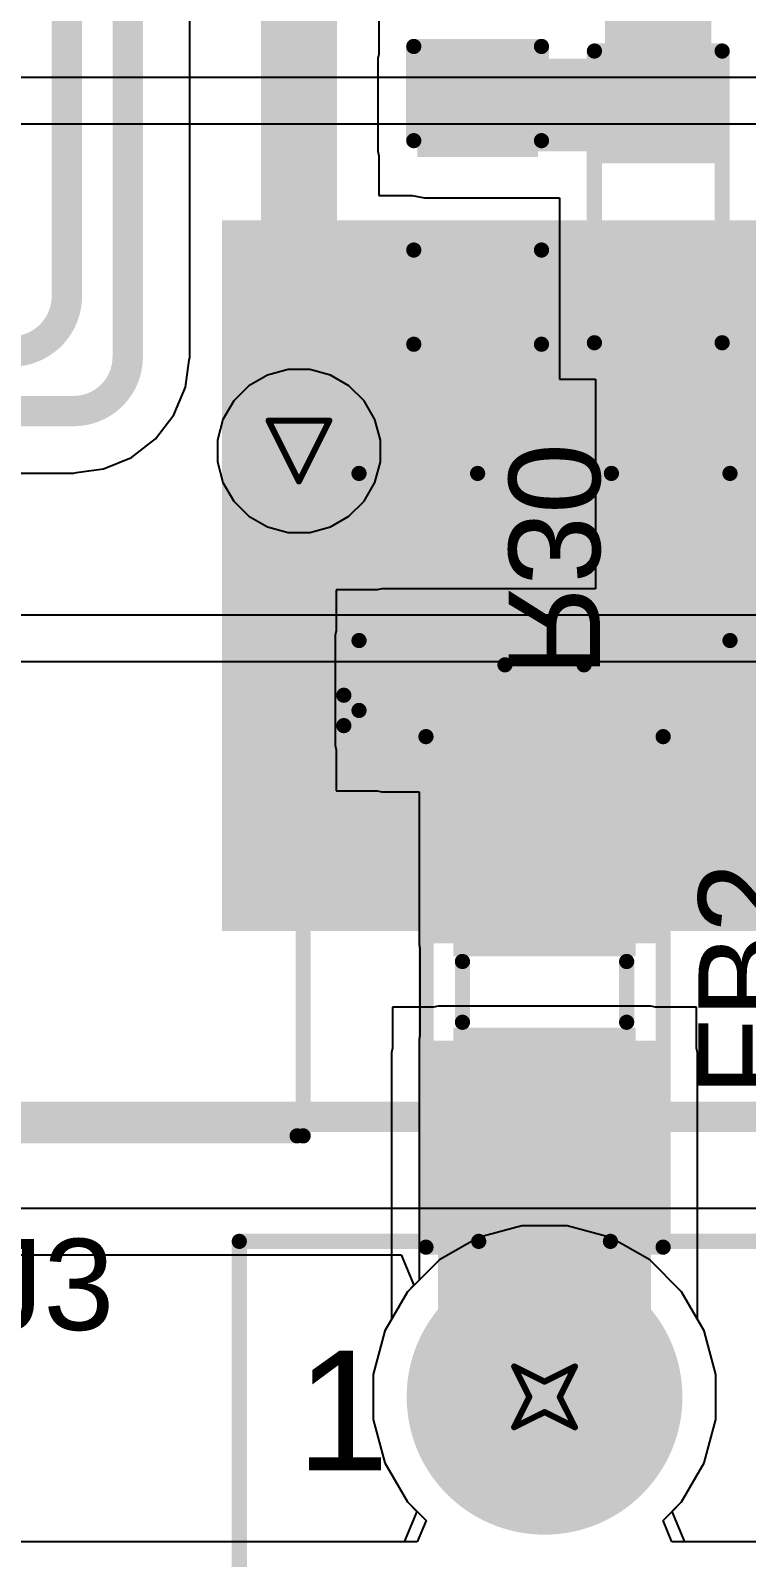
# Model space of a CAD drawing. Header units: inches. Extents: x 0 to 35.2, y -0.7 to 15.9.
# Drawn here: x 1.176 to 1.411, y 0.01 to 0.513 of the extents above; entities that cross this region are included whole.
import ezdxf

# ---------------------------------------------------------------- set-up
doc = ezdxf.new("R2010")
doc.units = ezdxf.units.IN
doc.header["$MEASUREMENT"] = 0
for name, color, linetype in [('Bottom Layer', 5, 'Continuous'), ('Bottom Overlay', 54, 'Continuous'), ('Bottom Paste', 16, 'Continuous'), ('Bottom Solder', 6, 'Continuous'), ('Drill Drawing', 1, 'Continuous'), ('GND1', 16, 'Continuous'), ('GND2', 76, 'Continuous'), ('Multi-Layer', 9, 'Continuous'), ('Pad Holes', 156, 'Continuous'), ('Top Layer', 1, 'Continuous'), ('Top Overlay', 2, 'Continuous'), ('Top Paste', 8, 'Continuous'), ('Top Solder', 216, 'Continuous'), ('Via Holes', 16, 'Continuous')]:
    doc.layers.add(name, color=color, linetype=linetype)
doc.styles.add('Arial', font='', dxfattribs={"height": 0.2})
doc.styles.get('Arial').set_extended_font_data('Arial')

# ---------------------------------------------------------------- blocks, each defined once
blk = doc.blocks.new('B0503S_2WR3_21')
at = {"layer": 'Top Overlay'}
for points in [[(-0.33779, 0.0395, 0.005, 0.005, 0), (-0.33779, -0.242, 0.005, 0.005, 0)], [(-0.33779, -0.24397, 0.005, 0.005, 0), (0.4378, -0.24397, 0.005, 0.005, 0)]]:
    blk.add_lwpolyline(points, format="xyseb", dxfattribs=at)
for points in [[(-0.33904, -0.242, 0.0025, 0.0025, 1), (-0.33654, -0.242, 0.0025, 0.0025, 1)], [(-0.33904, -0.24397, 0.0025, 0.0025, 1), (-0.33654, -0.24397, 0.0025, 0.0025, 1)]]:
    blk.add_lwpolyline(points, format="xyseb", close=True, dxfattribs=at)
blk = doc.blocks.new('R___1206_B_80')
at = {"layer": 'Bottom Layer'}
for points in [[(-0.08, 0.035), (-0.02, 0.035), (-0.02, -0.035), (-0.08, -0.035)], [(0.02, 0.035), (0.08, 0.035), (0.08, -0.035), (0.02, -0.035)]]:
    blk.add_hatch(color=5, dxfattribs=at).paths.add_polyline_path(points)
at = {"layer": 'Bottom Paste'}
for points in [[(-0.08, 0.035), (-0.02, 0.035), (-0.02, -0.035), (-0.08, -0.035)], [(0.02, 0.035), (0.08, 0.035), (0.08, -0.035), (0.02, -0.035)]]:
    blk.add_hatch(color=16, dxfattribs=at).paths.add_polyline_path(points)
at = {"layer": 'Bottom Solder'}
for points in [[(-0.084, 0.039), (-0.016, 0.039), (-0.016, -0.039), (-0.084, -0.039)], [(0.016, 0.039), (0.084, 0.039), (0.084, -0.039), (0.016, -0.039)]]:
    blk.add_hatch(color=6, dxfattribs=at).paths.add_polyline_path(points)
at = {"layer": 'Bottom Overlay'}
for points in [[(0.084, 0.039, 0.005, 0.005, 0), (-0.084, 0.039, 0.005, 0.005, 0)], [(-0.084, -0.039, 0.005, 0.005, 0), (-0.084, 0.039, 0.005, 0.005, 0)], [(0.084, -0.039, 0.005, 0.005, 0), (0.084, 0.039, 0.005, 0.005, 0)], [(0.084, -0.039, 0.005, 0.005, 0), (-0.084, -0.039, 0.005, 0.005, 0)]]:
    blk.add_lwpolyline(points, format="xyseb", dxfattribs=at)
for points in [[(-0.08525, 0.039, 0.0025, 0.0025, 1), (-0.08275, 0.039, 0.0025, 0.0025, 1)], [(-0.08525, 0.039, 0.0025, 0.0025, 1), (-0.08275, 0.039, 0.0025, 0.0025, 1)], [(0.08275, 0.039, 0.0025, 0.0025, 1), (0.08525, 0.039, 0.0025, 0.0025, 1)], [(0.08275, 0.039, 0.0025, 0.0025, 1), (0.08525, 0.039, 0.0025, 0.0025, 1)], [(-0.08525, -0.039, 0.0025, 0.0025, 1), (-0.08275, -0.039, 0.0025, 0.0025, 1)], [(-0.08525, -0.039, 0.0025, 0.0025, 1), (-0.08275, -0.039, 0.0025, 0.0025, 1)], [(0.08275, -0.039, 0.0025, 0.0025, 1), (0.08525, -0.039, 0.0025, 0.0025, 1)], [(0.08275, -0.039, 0.0025, 0.0025, 1), (0.08525, -0.039, 0.0025, 0.0025, 1)]]:
    blk.add_lwpolyline(points, format="xyseb", close=True, dxfattribs=at)
blk = doc.blocks.new('R___0603_82')
at = {"layer": 'Top Layer'}
for points in [[(-0.015, 0.0175), (-0.015, -0.0175), (-0.045, -0.0175), (-0.045, 0.0175)], [(0.045, 0.0175), (0.045, -0.0175), (0.015, -0.0175), (0.015, 0.0175)]]:
    blk.add_hatch(color=1, dxfattribs=at).paths.add_polyline_path(points)
at = {"layer": 'Top Paste'}
for points in [[(-0.015, 0.0175), (-0.015, -0.0175), (-0.045, -0.0175), (-0.045, 0.0175)], [(0.045, 0.0175), (0.045, -0.0175), (0.015, -0.0175), (0.015, 0.0175)]]:
    blk.add_hatch(color=8, dxfattribs=at).paths.add_polyline_path(points)
at = {"layer": 'Top Solder'}
for points in [[(-0.011, 0.0215), (-0.011, -0.0215), (-0.049, -0.0215), (-0.049, 0.0215)], [(0.049, 0.0215), (0.049, -0.0215), (0.011, -0.0215), (0.011, 0.0215)]]:
    blk.add_hatch(color=216, dxfattribs=at).paths.add_polyline_path(points)
at = {"layer": 'Top Overlay'}
for points in [[(-0.048, 0.021, 0.005, 0.005, 0), (-0.048, -0.021, 0.005, 0.005, 0)], [(-0.048, 0.021, 0.005, 0.005, 0), (0.048, 0.021, 0.005, 0.005, 0)], [(0.048, 0.021, 0.005, 0.005, 0), (0.048, -0.021, 0.005, 0.005, 0)], [(-0.048, -0.021, 0.005, 0.005, 0), (0.048, -0.021, 0.005, 0.005, 0)]]:
    blk.add_lwpolyline(points, format="xyseb", dxfattribs=at)
for points in [[(-0.04925, 0.021, 0.0025, 0.0025, 1), (-0.04675, 0.021, 0.0025, 0.0025, 1)], [(-0.04925, 0.021, 0.0025, 0.0025, 1), (-0.04675, 0.021, 0.0025, 0.0025, 1)], [(0.04675, 0.021, 0.0025, 0.0025, 1), (0.04925, 0.021, 0.0025, 0.0025, 1)], [(0.04675, 0.021, 0.0025, 0.0025, 1), (0.04925, 0.021, 0.0025, 0.0025, 1)], [(-0.04925, -0.021, 0.0025, 0.0025, 1), (-0.04675, -0.021, 0.0025, 0.0025, 1)], [(-0.04925, -0.021, 0.0025, 0.0025, 1), (-0.04675, -0.021, 0.0025, 0.0025, 1)], [(0.04675, -0.021, 0.0025, 0.0025, 1), (0.04925, -0.021, 0.0025, 0.0025, 1)], [(0.04675, -0.021, 0.0025, 0.0025, 1), (0.04925, -0.021, 0.0025, 0.0025, 1)]]:
    blk.add_lwpolyline(points, format="xyseb", close=True, dxfattribs=at)
blk = doc.blocks.new('691322110006_115')
at = {"layer": 'Bottom Layer'}
h = blk.add_hatch(color=5, dxfattribs=at)
edge = h.paths.add_edge_path()
edge.add_arc((-0.34449, 0), 0.04134, 0, 360)
at = {"layer": 'Bottom Solder'}
h = blk.add_hatch(color=6, dxfattribs=at)
edge = h.paths.add_edge_path()
edge.add_arc((-0.34449, 0), 0.04534, 0, 360)
at = {"layer": 'GND1'}
h = blk.add_hatch(color=16, dxfattribs=at)
edge = h.paths.add_edge_path()
edge.add_arc((-0.34449, 0), 0.04134, 0, 360)
at = {"layer": 'GND2'}
h = blk.add_hatch(color=76, dxfattribs=at)
edge = h.paths.add_edge_path()
edge.add_arc((-0.34449, 0), 0.04134, 0, 360)
at = {"layer": 'Multi-Layer'}
h = blk.add_hatch(color=9, dxfattribs=at)
edge = h.paths.add_edge_path()
edge.add_arc((-0.34449, 0), 0.04134, 0, 360)
at = {"layer": 'Pad Holes'}
h = blk.add_hatch(color=7, dxfattribs=at)
edge = h.paths.add_edge_path()
edge.add_arc((-0.34449, 0), 0.02756, 0, 360)
at = {"layer": 'Top Layer'}
h = blk.add_hatch(color=1, dxfattribs=at)
edge = h.paths.add_edge_path()
edge.add_arc((-0.34449, 0), 0.04134, 0, 360)
at = {"layer": 'Top Solder'}
h = blk.add_hatch(color=216, dxfattribs=at)
edge = h.paths.add_edge_path()
edge.add_arc((-0.34449, 0), 0.04534, 0, 360)
at = {"layer": 'Top Overlay'}
for points in [[(-0.44488, 0.05118, 0.005, 0.005, 0), (-0.44488, -0.3189, 0.005, 0.005, 0)], [(-0.44488, 0.05118, 0.005, 0.005, 0), (-0.36614, 0.05118, 0.005, 0.005, 0)], [(-0.32283, 0.05118, 0.005, 0.005, 0), (-0.22835, 0.05118, 0.005, 0.005, 0)]]:
    blk.add_lwpolyline(points, format="xyseb", dxfattribs=at)
for points in [[(-0.44613, 0.05118, 0.0025, 0.0025, 1), (-0.44363, 0.05118, 0.0025, 0.0025, 1)], [(-0.44613, 0.05118, 0.0025, 0.0025, 1), (-0.44363, 0.05118, 0.0025, 0.0025, 1)], [(-0.36739, 0.05118, 0.0025, 0.0025, 1), (-0.36489, 0.05118, 0.0025, 0.0025, 1)], [(-0.32408, 0.05118, 0.0025, 0.0025, 1), (-0.32158, 0.05118, 0.0025, 0.0025, 1)]]:
    blk.add_lwpolyline(points, format="xyseb", close=True, dxfattribs=at)
at = {"layer": 'Top Overlay', "style": 'Arial'}
blk.add_text('1', height=0.03937, rotation=360, dxfattribs=at).set_placement((-0.42617, -0.02415))
blk = doc.blocks.new('I___0805_129')
at = {"layer": 'Top Layer'}
for points in [[(-0.06299, 0.02598), (-0.01575, 0.02598), (-0.01575, -0.02598), (-0.06299, -0.02598)], [(0.01575, 0.02598), (0.06299, 0.02598), (0.06299, -0.02598), (0.01575, -0.02598)]]:
    blk.add_hatch(color=1, dxfattribs=at).paths.add_polyline_path(points)
at = {"layer": 'Top Paste'}
for points in [[(-0.06299, 0.02598), (-0.01575, 0.02598), (-0.01575, -0.02598), (-0.06299, -0.02598)], [(0.01575, 0.02598), (0.06299, 0.02598), (0.06299, -0.02598), (0.01575, -0.02598)]]:
    blk.add_hatch(color=8, dxfattribs=at).paths.add_polyline_path(points)
at = {"layer": 'Top Solder'}
for points in [[(-0.06699, 0.02998), (-0.01175, 0.02998), (-0.01175, -0.02998), (-0.06699, -0.02998)], [(0.01175, 0.02998), (0.06699, 0.02998), (0.06699, -0.02998), (0.01175, -0.02998)]]:
    blk.add_hatch(color=216, dxfattribs=at).paths.add_polyline_path(points)
at = {"layer": 'Top Overlay'}
for points in [[(-0.01, 0.027, 0.005, 0.005, 0), (0.01, 0.027, 0.005, 0.005, 0)], [(-0.01, -0.027, 0.005, 0.005, 0), (0.01, -0.027, 0.005, 0.005, 0)]]:
    blk.add_lwpolyline(points, format="xyseb", dxfattribs=at)
for points in [[(-0.01125, 0.027, 0.0025, 0.0025, 1), (-0.00875, 0.027, 0.0025, 0.0025, 1)], [(0.00875, 0.027, 0.0025, 0.0025, 1), (0.01125, 0.027, 0.0025, 0.0025, 1)], [(-0.01125, -0.027, 0.0025, 0.0025, 1), (-0.00875, -0.027, 0.0025, 0.0025, 1)], [(0.00875, -0.027, 0.0025, 0.0025, 1), (0.01125, -0.027, 0.0025, 0.0025, 1)]]:
    blk.add_lwpolyline(points, format="xyseb", close=True, dxfattribs=at)
blk = doc.blocks.new('SOT_23_138')
at = {"layer": 'Top Layer'}
for points in [[(-0.01614, 0.05748), (0.01614, 0.05748), (0.01614, 0.02126), (-0.01614, 0.02126)], [(-0.05354, -0.02126), (-0.02126, -0.02126), (-0.02126, -0.05748), (-0.05354, -0.05748)], [(0.02126, -0.02126), (0.05354, -0.02126), (0.05354, -0.05748), (0.02126, -0.05748)]]:
    blk.add_hatch(color=1, dxfattribs=at).paths.add_polyline_path(points)
at = {"layer": 'Top Paste'}
for points in [[(-0.01614, 0.05748), (0.01614, 0.05748), (0.01614, 0.02126), (-0.01614, 0.02126)], [(-0.05354, -0.02126), (-0.02126, -0.02126), (-0.02126, -0.05748), (-0.05354, -0.05748)], [(0.02126, -0.02126), (0.05354, -0.02126), (0.05354, -0.05748), (0.02126, -0.05748)]]:
    blk.add_hatch(color=8, dxfattribs=at).paths.add_polyline_path(points)
at = {"layer": 'Top Solder'}
for points in [[(-0.02014, 0.06148), (0.02014, 0.06148), (0.02014, 0.01726), (-0.02014, 0.01726)], [(-0.05754, -0.01726), (-0.01726, -0.01726), (-0.01726, -0.06148), (-0.05754, -0.06148)], [(0.01726, -0.01726), (0.05754, -0.01726), (0.05754, -0.06148), (0.01726, -0.06148)]]:
    blk.add_hatch(color=216, dxfattribs=at).paths.add_polyline_path(points)
at = {"layer": 'Top Overlay'}
for points in [[(-0.061, 0.032, 0.005, 0.005, 0), (-0.022, 0.032, 0.005, 0.005, 0)], [(-0.061, -0.023, 0.005, 0.005, 0), (-0.061, 0.032, 0.005, 0.005, 0)], [(0.022, 0.032, 0.005, 0.005, 0), (0.061, 0.032, 0.005, 0.005, 0)], [(0.061, -0.023, 0.005, 0.005, 0), (0.061, 0.032, 0.005, 0.005, 0)], [(-0.013, -0.031, 0.005, 0.005, 0), (0.013, -0.031, 0.005, 0.005, 0)], [(-0.066, -0.051, 0.005, 0.005, 0), (-0.066, -0.041, 0.005, 0.005, 0)], [(-0.066, -0.041, 0.005, 0.005, 0), (-0.061, -0.046, 0.005, 0.005, 0)], [(-0.066, -0.051, 0.005, 0.005, 0), (-0.061, -0.046, 0.005, 0.005, 0)]]:
    blk.add_lwpolyline(points, format="xyseb", dxfattribs=at)
for points in [[(-0.06225, 0.032, 0.0025, 0.0025, 1), (-0.05975, 0.032, 0.0025, 0.0025, 1)], [(-0.06225, 0.032, 0.0025, 0.0025, 1), (-0.05975, 0.032, 0.0025, 0.0025, 1)], [(-0.02325, 0.032, 0.0025, 0.0025, 1), (-0.02075, 0.032, 0.0025, 0.0025, 1)], [(0.02075, 0.032, 0.0025, 0.0025, 1), (0.02325, 0.032, 0.0025, 0.0025, 1)], [(0.05975, 0.032, 0.0025, 0.0025, 1), (0.06225, 0.032, 0.0025, 0.0025, 1)], [(0.05975, 0.032, 0.0025, 0.0025, 1), (0.06225, 0.032, 0.0025, 0.0025, 1)], [(-0.06225, -0.023, 0.0025, 0.0025, 1), (-0.05975, -0.023, 0.0025, 0.0025, 1)], [(0.05975, -0.023, 0.0025, 0.0025, 1), (0.06225, -0.023, 0.0025, 0.0025, 1)], [(-0.01425, -0.031, 0.0025, 0.0025, 1), (-0.01175, -0.031, 0.0025, 0.0025, 1)], [(0.01175, -0.031, 0.0025, 0.0025, 1), (0.01425, -0.031, 0.0025, 0.0025, 1)], [(-0.06725, -0.041, 0.0025, 0.0025, 1), (-0.06475, -0.041, 0.0025, 0.0025, 1)], [(-0.06725, -0.041, 0.0025, 0.0025, 1), (-0.06475, -0.041, 0.0025, 0.0025, 1)], [(-0.06225, -0.046, 0.0025, 0.0025, 1), (-0.05975, -0.046, 0.0025, 0.0025, 1)], [(-0.06225, -0.046, 0.0025, 0.0025, 1), (-0.05975, -0.046, 0.0025, 0.0025, 1)], [(-0.06725, -0.051, 0.0025, 0.0025, 1), (-0.06475, -0.051, 0.0025, 0.0025, 1)], [(-0.06725, -0.051, 0.0025, 0.0025, 1), (-0.06475, -0.051, 0.0025, 0.0025, 1)]]:
    blk.add_lwpolyline(points, format="xyseb", close=True, dxfattribs=at)
blk = doc.blocks.new('C___0603_157')
at = {"layer": 'Top Layer'}
for points in [[(-0.015, 0.0175), (-0.015, -0.0175), (-0.045, -0.0175), (-0.045, 0.0175)], [(0.045, 0.0175), (0.045, -0.0175), (0.015, -0.0175), (0.015, 0.0175)]]:
    blk.add_hatch(color=1, dxfattribs=at).paths.add_polyline_path(points)
at = {"layer": 'Top Paste'}
for points in [[(-0.015, 0.0175), (-0.015, -0.0175), (-0.045, -0.0175), (-0.045, 0.0175)], [(0.045, 0.0175), (0.045, -0.0175), (0.015, -0.0175), (0.015, 0.0175)]]:
    blk.add_hatch(color=8, dxfattribs=at).paths.add_polyline_path(points)
at = {"layer": 'Top Solder'}
for points in [[(-0.01264, 0.01986), (-0.01264, -0.01986), (-0.04736, -0.01986), (-0.04736, 0.01986)], [(0.04736, 0.01986), (0.04736, -0.01986), (0.01264, -0.01986), (0.01264, 0.01986)]]:
    blk.add_hatch(color=216, dxfattribs=at).paths.add_polyline_path(points)
at = {"layer": 'Top Overlay'}
for points in [[(-0.049, 0.021, 0.005, 0.005, 0), (-0.018, 0.021, 0.005, 0.005, 0)], [(-0.049, 0.021, 0.005, 0.005, 0), (-0.049, -0.021, 0.005, 0.005, 0)], [(0.018, 0.021, 0.005, 0.005, 0), (0.049, 0.021, 0.005, 0.005, 0)], [(0.049, 0.021, 0.005, 0.005, 0), (0.049, -0.021, 0.005, 0.005, 0)], [(-0.049, -0.021, 0.005, 0.005, 0), (-0.018, -0.021, 0.005, 0.005, 0)], [(0.018, -0.021, 0.005, 0.005, 0), (0.049, -0.021, 0.005, 0.005, 0)]]:
    blk.add_lwpolyline(points, format="xyseb", dxfattribs=at)
for points in [[(-0.05025, 0.021, 0.0025, 0.0025, 1), (-0.04775, 0.021, 0.0025, 0.0025, 1)], [(-0.05025, 0.021, 0.0025, 0.0025, 1), (-0.04775, 0.021, 0.0025, 0.0025, 1)], [(-0.01925, 0.021, 0.0025, 0.0025, 1), (-0.01675, 0.021, 0.0025, 0.0025, 1)], [(0.01675, 0.021, 0.0025, 0.0025, 1), (0.01925, 0.021, 0.0025, 0.0025, 1)], [(0.04775, 0.021, 0.0025, 0.0025, 1), (0.05025, 0.021, 0.0025, 0.0025, 1)], [(0.04775, 0.021, 0.0025, 0.0025, 1), (0.05025, 0.021, 0.0025, 0.0025, 1)], [(-0.05025, -0.021, 0.0025, 0.0025, 1), (-0.04775, -0.021, 0.0025, 0.0025, 1)], [(-0.05025, -0.021, 0.0025, 0.0025, 1), (-0.04775, -0.021, 0.0025, 0.0025, 1)], [(-0.01925, -0.021, 0.0025, 0.0025, 1), (-0.01675, -0.021, 0.0025, 0.0025, 1)], [(0.01675, -0.021, 0.0025, 0.0025, 1), (0.01925, -0.021, 0.0025, 0.0025, 1)], [(0.04775, -0.021, 0.0025, 0.0025, 1), (0.05025, -0.021, 0.0025, 0.0025, 1)], [(0.04775, -0.021, 0.0025, 0.0025, 1), (0.05025, -0.021, 0.0025, 0.0025, 1)]]:
    blk.add_lwpolyline(points, format="xyseb", close=True, dxfattribs=at)

msp = doc.modelspace()

# ---------------------------------------------------------------- hatches: boundary and pattern name
at = {"layer": 'Bottom Layer'}
for points in [[(1.23867, 0.21627), (2.14441, 0.21627), (2.14441, 0.45022), (1.23867, 0.45022)], [(1.30977, 0.06299), (1.37977, 0.06299), (1.37977, 0.17627), (1.30977, 0.17627)]]:
    msp.add_hatch(color=5, dxfattribs=at).paths.add_polyline_path(points)
h = msp.add_hatch(color=5, dxfattribs=at)
edge = h.paths.add_edge_path()
edge.add_arc((1.264, 0.37426), 0.01181, 0, 360)
at = {"layer": 'GND1'}
h = msp.add_hatch(color=16, dxfattribs=at)
edge = h.paths.add_edge_path()
edge.add_arc((1.264, 0.37426), 0.01181, 0, 360)
at = {"layer": 'GND2'}
h = msp.add_hatch(color=76, dxfattribs=at)
edge = h.paths.add_edge_path()
edge.add_arc((1.264, 0.37426), 0.01181, 0, 360)
at = {"layer": 'Top Layer'}
for points in [[(1.36467, 0.47289), (1.39967, 0.47289), (1.39967, 0.55589), (1.36467, 0.55589)], [(1.30526, 0.47289), (1.39967, 0.47289), (1.39967, 0.5034), (1.30526, 0.5034)], [(1.29122, 0.27741), (1.39831, 0.27741), (1.39831, 0.31363), (1.29122, 0.31363)], [(1.31878, 0.21202), (1.37075, 0.21202), (1.37075, 0.30389), (1.31878, 0.30389)], [(1.31878, 0.06299), (1.37075, 0.06299), (1.37075, 0.18052), (1.31878, 0.18052)]]:
    msp.add_hatch(color=1, dxfattribs=at).paths.add_polyline_path(points)
h = msp.add_hatch(color=1, dxfattribs=at)
edge = h.paths.add_edge_path()
edge.add_arc((1.264, 0.37426), 0.01181, 0, 360)
at = {"layer": 'Via Holes'}
h = msp.add_hatch(color=7, dxfattribs=at)
edge = h.paths.add_edge_path()
edge.add_arc((1.264, 0.37426), 0.00591, 0, 360)

# ---------------------------------------------------------------- linework, layer by layer
at = {"layer": 'Bottom Layer'}
for p, q in [((1.22808, 0.40518), (1.22808, 1.01893)), ((1.22671, 0.39532), (1.22788, 0.4042)), ((1.22788, 0.4042), (1.22808, 0.40518)), ((1.22291, 0.38613), (1.22671, 0.39532)), ((1.21685, 0.37824), (1.22291, 0.38613)), ((1.20896, 0.37218), (1.21685, 0.37824)), ((1.19978, 0.36838), (1.20896, 0.37218)), ((1.06912, 0.36701), (1.18992, 0.36701)), ((1.18992, 0.36701), (1.1909, 0.36721)), ((1.1909, 0.36721), (1.19978, 0.36838)), ((1.30829, 0.19127), (1.29477, 0.19127)), ((1.29477, 0.19127), (1.29477, 0.17775)), ((1.30977, 0.19157), (1.30829, 0.19127)), ((1.37977, 0.19157), (1.30977, 0.19157)), ((1.38124, 0.19127), (1.37977, 0.19157)), ((1.39477, 0.19127), (1.38124, 0.19127)), ((1.39477, 0.17775), (1.39477, 0.19127)), ((1.29477, 0.17775), (1.29447, 0.17627)), ((1.29447, 0.17627), (1.29447, 0.08856)), ((1.39506, 0.17627), (1.39477, 0.17775)), ((1.39506, 0.08856), (1.39506, 0.17627)), ((1.29447, 0.08856), (1.29227, 0.08474)), ((1.39727, 0.08474), (1.39506, 0.08856)), ((1.29227, 0.08474), (1.28843, 0.07041)), ((1.40111, 0.07041), (1.39727, 0.08474)), ((1.28843, 0.07041), (1.28843, 0.05557)), ((1.40111, 0.05557), (1.40111, 0.07041)), ((1.28843, 0.05557), (1.29227, 0.04125)), ((1.39727, 0.04125), (1.40111, 0.05557)), ((1.29227, 0.04125), (1.29969, 0.0284)), ((1.38985, 0.0284), (1.39727, 0.04125)), ((1.29969, 0.0284), (1.30579, 0.02229)), ((1.38374, 0.02229), (1.38985, 0.0284)), ((1.30579, 0.02229), (1.30289, 0.01529)), ((1.38664, 0.01529), (1.38374, 0.02229)), ((1.30289, 0.01529), (0.73483, 0.01529)), ((1.44069, 0.01529), (1.38664, 0.01529))]:
    msp.add_line(p, q, dxfattribs=at)
for points in [[(1.18769, 0.42525, 0.01, 0.01, 0), (1.18769, 1.05582, 0.01, 0.01, 0)], [(1.20769, 0.40518, 0.01, 0.01, 0), (1.20769, 1.02496, 0.01, 0.01, 0)], [(1.18769, 0.42525, 0.01, 0.01, -0.414214), (1.16943, 0.40699, 0.01, 0.01, 0)], [(1.20769, 0.40518, 0.01, 0.01, -0.414214), (1.18992, 0.38741, 0.01, 0.01, 0)], [(0.77003, 0.38741, 0.01, 0.01, 0), (1.18992, 0.38741, 0.01, 0.01, 0)]]:
    msp.add_lwpolyline(points, format="xyseb", dxfattribs=at)
for points in [[(1.18519, 0.42525, 0.005, 0.005, 1), (1.19019, 0.42525, 0.005, 0.005, 1)], [(1.18519, 0.42525, 0.005, 0.005, 1), (1.19019, 0.42525, 0.005, 0.005, 1)], [(1.20519, 0.40518, 0.005, 0.005, 1), (1.21019, 0.40518, 0.005, 0.005, 1)], [(1.20519, 0.40518, 0.005, 0.005, 1), (1.21019, 0.40518, 0.005, 0.005, 1)], [(1.18742, 0.38741, 0.005, 0.005, 1), (1.19242, 0.38741, 0.005, 0.005, 1)], [(1.18742, 0.38741, 0.005, 0.005, 1), (1.19242, 0.38741, 0.005, 0.005, 1)]]:
    msp.add_lwpolyline(points, format="xyseb", close=True, dxfattribs=at)
at = {"layer": 'Drill Drawing'}
for points in [[(1.254, 0.38426, 0.002, 0.002, 0), (1.274, 0.38426, 0.002, 0.002, 0)], [(1.254, 0.38426, 0.002, 0.002, 0), (1.264, 0.36426, 0.002, 0.002, 0)], [(1.264, 0.36426, 0.002, 0.002, 0), (1.274, 0.38426, 0.002, 0.002, 0)], [(1.33477, 0.07299, 0.002, 0.002, 0), (1.34477, 0.06799, 0.002, 0.002, 0)], [(1.33477, 0.07299, 0.002, 0.002, 0), (1.33977, 0.06299, 0.002, 0.002, 0)], [(1.34477, 0.06799, 0.002, 0.002, 0), (1.35477, 0.07299, 0.002, 0.002, 0)], [(1.34977, 0.06299, 0.002, 0.002, 0), (1.35477, 0.07299, 0.002, 0.002, 0)], [(1.33477, 0.05299, 0.002, 0.002, 0), (1.33977, 0.06299, 0.002, 0.002, 0)], [(1.34977, 0.06299, 0.002, 0.002, 0), (1.35477, 0.05299, 0.002, 0.002, 0)], [(1.33477, 0.05299, 0.002, 0.002, 0), (1.34477, 0.05799, 0.002, 0.002, 0)], [(1.34477, 0.05799, 0.002, 0.002, 0), (1.35477, 0.05299, 0.002, 0.002, 0)]]:
    msp.add_lwpolyline(points, format="xyseb", dxfattribs=at)
for points in [[(1.2535, 0.38426, 0.001, 0.001, 1), (1.2545, 0.38426, 0.001, 0.001, 1)], [(1.2535, 0.38426, 0.001, 0.001, 1), (1.2545, 0.38426, 0.001, 0.001, 1)], [(1.2735, 0.38426, 0.001, 0.001, 1), (1.2745, 0.38426, 0.001, 0.001, 1)], [(1.2735, 0.38426, 0.001, 0.001, 1), (1.2745, 0.38426, 0.001, 0.001, 1)], [(1.2635, 0.36426, 0.001, 0.001, 1), (1.2645, 0.36426, 0.001, 0.001, 1)], [(1.2635, 0.36426, 0.001, 0.001, 1), (1.2645, 0.36426, 0.001, 0.001, 1)], [(1.33427, 0.07299, 0.001, 0.001, 1), (1.33527, 0.07299, 0.001, 0.001, 1)], [(1.33427, 0.07299, 0.001, 0.001, 1), (1.33527, 0.07299, 0.001, 0.001, 1)], [(1.35427, 0.07299, 0.001, 0.001, 1), (1.35527, 0.07299, 0.001, 0.001, 1)], [(1.35427, 0.07299, 0.001, 0.001, 1), (1.35527, 0.07299, 0.001, 0.001, 1)], [(1.34427, 0.06799, 0.001, 0.001, 1), (1.34527, 0.06799, 0.001, 0.001, 1)], [(1.34427, 0.06799, 0.001, 0.001, 1), (1.34527, 0.06799, 0.001, 0.001, 1)], [(1.33927, 0.06299, 0.001, 0.001, 1), (1.34027, 0.06299, 0.001, 0.001, 1)], [(1.33927, 0.06299, 0.001, 0.001, 1), (1.34027, 0.06299, 0.001, 0.001, 1)], [(1.34927, 0.06299, 0.001, 0.001, 1), (1.35027, 0.06299, 0.001, 0.001, 1)], [(1.34927, 0.06299, 0.001, 0.001, 1), (1.35027, 0.06299, 0.001, 0.001, 1)], [(1.34427, 0.05799, 0.001, 0.001, 1), (1.34527, 0.05799, 0.001, 0.001, 1)], [(1.34427, 0.05799, 0.001, 0.001, 1), (1.34527, 0.05799, 0.001, 0.001, 1)], [(1.33427, 0.05299, 0.001, 0.001, 1), (1.33527, 0.05299, 0.001, 0.001, 1)], [(1.33427, 0.05299, 0.001, 0.001, 1), (1.33527, 0.05299, 0.001, 0.001, 1)], [(1.35427, 0.05299, 0.001, 0.001, 1), (1.35527, 0.05299, 0.001, 0.001, 1)], [(1.35427, 0.05299, 0.001, 0.001, 1), (1.35527, 0.05299, 0.001, 0.001, 1)]]:
    msp.add_lwpolyline(points, format="xyseb", close=True, dxfattribs=at)
at = {"layer": 'GND1'}
for p, q in [((1.25365, 0.39925), (1.24754, 0.39572)), ((1.26047, 0.40107), (1.25365, 0.39925)), ((1.26753, 0.40107), (1.26047, 0.40107)), ((1.27435, 0.39925), (1.26753, 0.40107)), ((1.28046, 0.39572), (1.27435, 0.39925)), ((1.24754, 0.39572), (1.24255, 0.39073)), ((1.28545, 0.39073), (1.28046, 0.39572)), ((1.24255, 0.39073), (1.23902, 0.38461)), ((1.28898, 0.38461), (1.28545, 0.39073)), ((1.23902, 0.38461), (1.23719, 0.37779)), ((1.29081, 0.37779), (1.28898, 0.38461)), ((1.23719, 0.37779), (1.23719, 0.37073)), ((1.29081, 0.37073), (1.29081, 0.37779)), ((1.23719, 0.37073), (1.23902, 0.36392)), ((1.28898, 0.36392), (1.29081, 0.37073)), ((1.23902, 0.36392), (1.24255, 0.3578)), ((1.28545, 0.3578), (1.28898, 0.36392)), ((1.24255, 0.3578), (1.24754, 0.35281)), ((1.28046, 0.35281), (1.28545, 0.3578)), ((1.24754, 0.35281), (1.25365, 0.34928)), ((1.27435, 0.34928), (1.28046, 0.35281)), ((1.25365, 0.34928), (1.26047, 0.34745)), ((1.26047, 0.34745), (1.26753, 0.34745)), ((1.26753, 0.34745), (1.27435, 0.34928)), ((1.33735, 0.11933), (1.32302, 0.11549)), ((1.35218, 0.11933), (1.33735, 0.11933)), ((1.36651, 0.11549), (1.35218, 0.11933)), ((1.32302, 0.11549), (1.31017, 0.10807)), ((1.37936, 0.10807), (1.36651, 0.11549)), ((1.31017, 0.10807), (1.29969, 0.09758)), ((1.38985, 0.09758), (1.37936, 0.10807)), ((1.29969, 0.09758), (1.29227, 0.08474)), ((1.39727, 0.08474), (1.38985, 0.09758)), ((1.29227, 0.08474), (1.28843, 0.07041)), ((1.40111, 0.07041), (1.39727, 0.08474)), ((1.28843, 0.07041), (1.28843, 0.05557)), ((1.40111, 0.05557), (1.40111, 0.07041)), ((1.28843, 0.05557), (1.29227, 0.04125)), ((1.39727, 0.04125), (1.40111, 0.05557)), ((1.29227, 0.04125), (1.29969, 0.0284)), ((1.38985, 0.0284), (1.39727, 0.04125)), ((1.30279, 0.02529), (1.29865, 0.01529)), ((1.29969, 0.0284), (1.30279, 0.02529)), ((1.38674, 0.02529), (1.38985, 0.0284)), ((1.39089, 0.01529), (1.38674, 0.02529)), ((1.29865, 0.01529), (0.01529, 0.01529)), ((1.43644, 0.01529), (1.39089, 0.01529))]:
    msp.add_line(p, q, dxfattribs=at)
at = {"layer": 'GND2'}
for p, q in [((1.86374, 0.49721), (1.06587, 0.49721)), ((1.06587, 0.48191), (1.86374, 0.48191)), ((2.23851, 0.32029), (1.07744, 0.32029)), ((1.06106, 0.305), (2.237, 0.305)), ((2.3011, 0.125), (0.94651, 0.125)), ((0.94651, 0.10971), (1.29766, 0.10971)), ((1.29766, 0.10971), (1.30181, 0.09971)), ((1.29969, 0.09758), (1.29227, 0.08474)), ((1.30181, 0.09971), (1.29969, 0.09758)), ((1.29227, 0.08474), (1.28843, 0.07041)), ((1.28843, 0.07041), (1.28843, 0.05557)), ((1.28843, 0.05557), (1.29227, 0.04125)), ((1.29227, 0.04125), (1.29969, 0.0284)), ((1.30279, 0.02529), (1.29865, 0.01529)), ((1.29969, 0.0284), (1.30279, 0.02529)), ((1.29865, 0.01529), (0.01529, 0.01529))]:
    msp.add_line(p, q, dxfattribs=at)
msp.add_lwpolyline([(1.04646, 0.15517, 0.01, 0.01, 0), (2.19569, 0.15517, 0.01, 0.01, 0)], format="xyseb", dxfattribs=at)
at = {"layer": 'Top Layer'}
for p, q in [((1.29026, 0.5184), (1.29026, 0.50488)), ((1.29026, 0.50488), (1.28997, 0.5034)), ((1.28997, 0.5034), (1.28997, 0.47289)), ((1.28997, 0.47289), (1.29026, 0.47142)), ((1.29026, 0.47142), (1.29026, 0.4584)), ((1.29026, 0.4584), (1.30122, 0.4584)), ((1.30122, 0.4584), (1.30526, 0.4576)), ((1.30526, 0.4576), (1.34967, 0.4576)), ((1.34967, 0.4576), (1.34967, 0.39789)), ((1.34967, 0.39789), (1.3615, 0.39789)), ((1.3615, 0.39789), (1.3615, 0.32893)), ((1.28974, 0.32863), (1.27622, 0.32863)), ((1.27622, 0.32863), (1.27622, 0.31511)), ((1.29122, 0.32893), (1.28974, 0.32863)), ((1.3615, 0.32893), (1.29122, 0.32893)), ((1.27622, 0.31511), (1.27593, 0.31363)), ((1.27593, 0.31363), (1.27593, 0.27741)), ((1.27593, 0.27741), (1.27622, 0.27594)), ((1.27622, 0.27594), (1.27622, 0.26241)), ((1.27622, 0.26241), (1.28974, 0.26241)), ((1.28974, 0.26241), (1.29122, 0.26212)), ((1.29122, 0.26212), (1.30349, 0.26212)), ((1.30349, 0.26212), (1.30349, 0.21202)), ((1.30349, 0.21202), (1.30378, 0.21054)), ((1.30378, 0.21054), (1.30378, 0.19702)), ((1.30378, 0.19702), (1.30378, 0.19702)), ((1.30378, 0.19702), (1.30378, 0.19552)), ((1.30378, 0.19552), (1.30378, 0.19552)), ((1.30378, 0.19552), (1.30378, 0.182)), ((1.30378, 0.182), (1.30349, 0.18052)), ((1.30349, 0.18052), (1.30349, 0.10139)), ((1.30349, 0.10139), (1.29969, 0.09758)), ((1.29969, 0.09758), (1.29227, 0.08474)), ((1.29227, 0.08474), (1.28843, 0.07041)), ((1.28843, 0.07041), (1.28843, 0.05557)), ((1.28843, 0.05557), (1.29227, 0.04125)), ((1.29227, 0.04125), (1.29969, 0.0284)), ((1.29969, 0.0284), (1.30579, 0.02229)), ((1.30579, 0.02229), (1.30289, 0.01529)), ((1.30289, 0.01529), (0.01529, 0.01529))]:
    msp.add_line(p, q, dxfattribs=at)
for points in [[(1.264, 0.4284, 0.025, 0.025, 0), (1.264, 0.54141, 0.025, 0.025, 0)], [(1.264, 0.4284, 0.025, 0.025, 0), (1.32276, 0.4284, 0.025, 0.025, 0)], [(1.264, 0.37426, 0.025, 0.025, 0), (1.264, 0.4284, 0.025, 0.025, 0)], [(1.31776, 0.42789, 0.025, 0.025, 0), (1.32276, 0.4284, 0.025, 0.025, 0)], [(1.38217, 0.42789, 0.02, 0.02, 0), (1.38699, 0.42307, 0.02, 0.02, 0)], [(1.38699, 0.29521, 0.02, 0.02, 0), (1.38699, 0.42307, 0.02, 0.02, 0)], [(1.264, 0.37375, 0.025, 0.025, 0), (1.33976, 0.37375, 0.025, 0.025, 0)]]:
    msp.add_lwpolyline(points, format="xyseb", dxfattribs=at)
for points in [[(1.25775, 0.4284, 0.0125, 0.0125, 1), (1.27025, 0.4284, 0.0125, 0.0125, 1)], [(1.25775, 0.4284, 0.0125, 0.0125, 1), (1.27025, 0.4284, 0.0125, 0.0125, 1)], [(1.25775, 0.4284, 0.0125, 0.0125, 1), (1.27025, 0.4284, 0.0125, 0.0125, 1)], [(1.31151, 0.42789, 0.0125, 0.0125, 1), (1.32401, 0.42789, 0.0125, 0.0125, 1)], [(1.31651, 0.4284, 0.0125, 0.0125, 1), (1.32901, 0.4284, 0.0125, 0.0125, 1)], [(1.31651, 0.4284, 0.0125, 0.0125, 1), (1.32901, 0.4284, 0.0125, 0.0125, 1)], [(1.37717, 0.42789, 0.01, 0.01, 1), (1.38717, 0.42789, 0.01, 0.01, 1)], [(1.38199, 0.42307, 0.01, 0.01, 1), (1.39199, 0.42307, 0.01, 0.01, 1)], [(1.38199, 0.42307, 0.01, 0.01, 1), (1.39199, 0.42307, 0.01, 0.01, 1)], [(1.25775, 0.37426, 0.0125, 0.0125, 1), (1.27025, 0.37426, 0.0125, 0.0125, 1)], [(1.25775, 0.37375, 0.0125, 0.0125, 1), (1.27025, 0.37375, 0.0125, 0.0125, 1)], [(1.33351, 0.37375, 0.0125, 0.0125, 1), (1.34601, 0.37375, 0.0125, 0.0125, 1)], [(1.38199, 0.29521, 0.01, 0.01, 1), (1.39199, 0.29521, 0.01, 0.01, 1)]]:
    msp.add_lwpolyline(points, format="xyseb", close=True, dxfattribs=at)

# ---------------------------------------------------------------- block references
for name, p, rotation in [('B0503S_2WR3_21', (1.0214, 0.48667), 90), ('C___0603_157', (1.32276, 0.4584), 90), ('R___0603_82', (1.38217, 0.45789), 90), ('R___1206_B_80', (1.34477, 0.19627), 270), ('I___0805_129', (1.34477, 0.19627), 90)]:
    msp.add_blockref(name, p, dxfattribs=dict(rotation=rotation))
for name, p in [('SOT_23_138', (1.34476, 0.33489)), ('691322110006_115', (1.68926, 0.06299))]:
    msp.add_blockref(name, p)

# ---------------------------------------------------------------- texts
at = {"layer": 'Bottom Overlay', "style": 'Arial', "text_generation_flag": 2}
msp.add_text('R30', height=0.03, rotation=270, dxfattribs=at).set_placement((1.333, 0.30001))
at = {"layer": 'Top Overlay', "style": 'Arial'}
msp.add_text('FB2', height=0.03, rotation=90, dxfattribs=at).set_placement((1.42536, 0.16201))
msp.add_text('J3', height=0.03, dxfattribs=at).set_placement((1.15901, 0.085))

doc.saveas('drawing.dxf')
